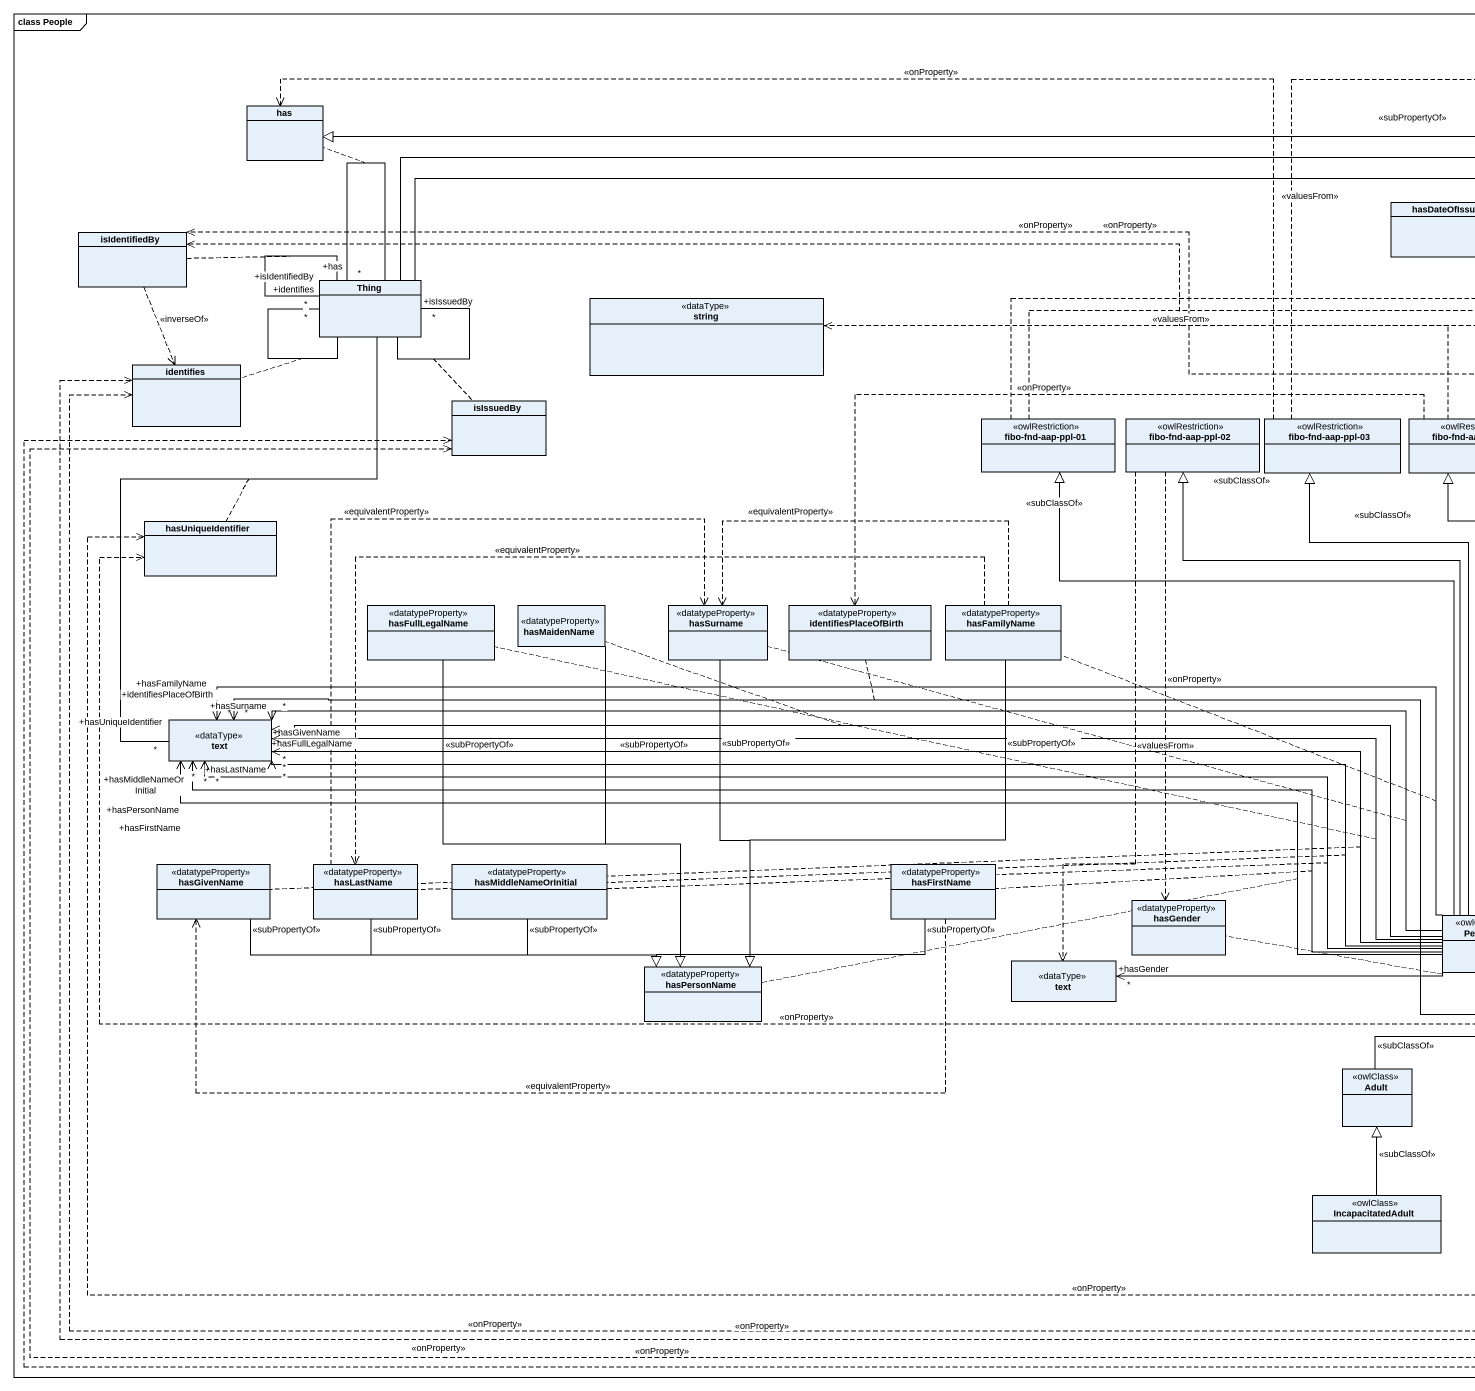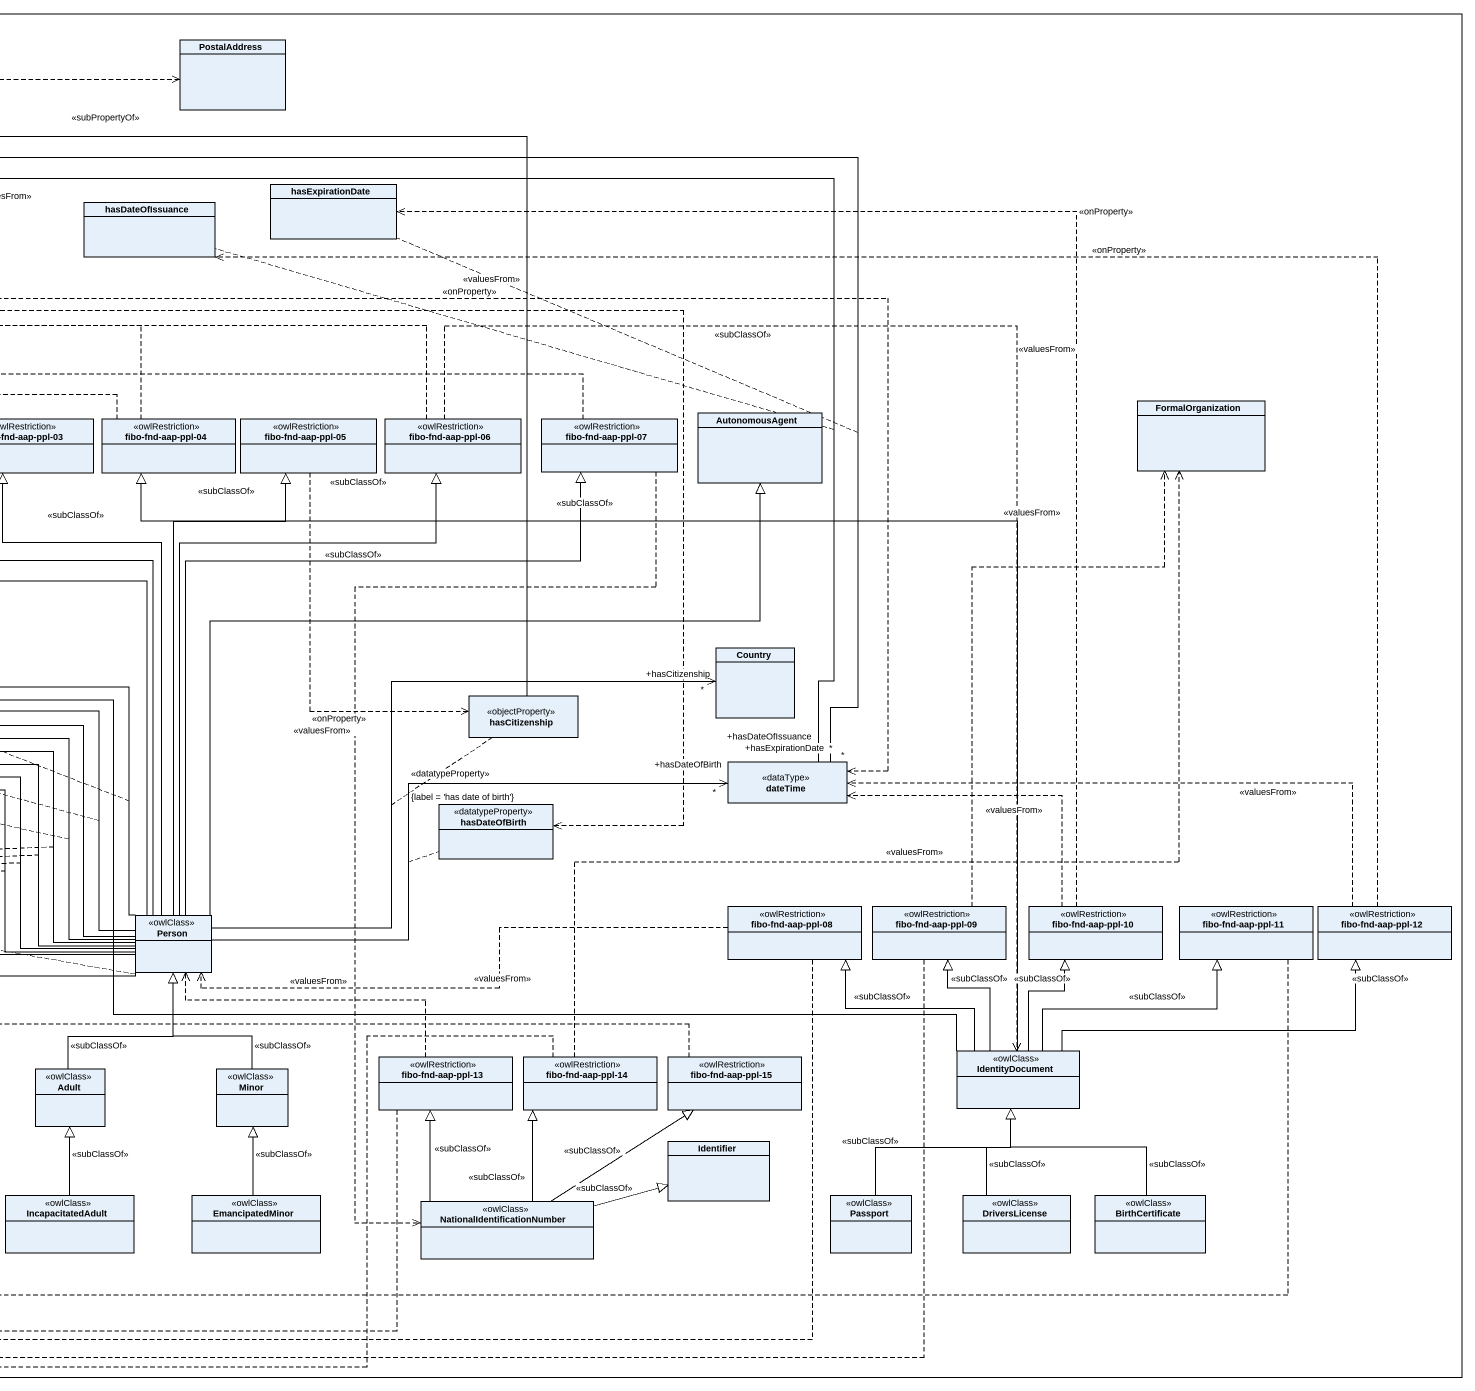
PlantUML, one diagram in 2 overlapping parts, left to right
@startuml
mainframe class People
hide circle
hide empty members
class PostalAddress
class has
class hasExpirationDate
class isIdentifiedBy
class hasDateOfIssuance
class Thing
class string <<dataType>>
class identifies
class isIssuedBy
class "fibo-fnd-aap-ppl-01" as fibo_fnd_aap_ppl_01 <<owlRestriction>>
class "fibo-fnd-aap-ppl-02" as fibo_fnd_aap_ppl_02 <<owlRestriction>>
class "fibo-fnd-aap-ppl-03" as fibo_fnd_aap_ppl_03 <<owlRestriction>>
class "fibo-fnd-aap-ppl-04" as fibo_fnd_aap_ppl_04 <<owlRestriction>>
class "fibo-fnd-aap-ppl-05" as fibo_fnd_aap_ppl_05 <<owlRestriction>>
class "fibo-fnd-aap-ppl-06" as fibo_fnd_aap_ppl_06 <<owlRestriction>>
class "fibo-fnd-aap-ppl-07" as fibo_fnd_aap_ppl_07 <<owlRestriction>>
class AutonomousAgent
class FormalOrganization
class hasUniqueIdentifier
class hasFullLegalName <<datatypeProperty>>
class hasMaidenName <<datatypeProperty>>
class hasSurname <<datatypeProperty>>
class identifiesPlaceOfBirth <<datatypeProperty>>
class hasFamilyName <<datatypeProperty>>
class Country
class hasCitizenship <<objectProperty>>
class text <<dataType>>
class dateTime <<dataType>>
class hasDateOfBirth <<datatypeProperty>>
class hasGivenName <<datatypeProperty>>
class hasLastName <<datatypeProperty>>
class hasMiddleNameOrInitial <<datatypeProperty>>
class hasFirstName <<datatypeProperty>>
class hasGender <<datatypeProperty>>
class "Person" as Person_ <<owlClass>>
class "fibo-fnd-aap-ppl-08" as fibo_fnd_aap_ppl_08 <<owlRestriction>>
class "fibo-fnd-aap-ppl-09" as fibo_fnd_aap_ppl_09 <<owlRestriction>>
class "fibo-fnd-aap-ppl-10" as fibo_fnd_aap_ppl_10 <<owlRestriction>>
class "fibo-fnd-aap-ppl-11" as fibo_fnd_aap_ppl_11 <<owlRestriction>>
class "fibo-fnd-aap-ppl-12" as fibo_fnd_aap_ppl_12 <<owlRestriction>>
class hasPersonName <<datatypeProperty>>
class "text" as text_2 <<dataType>>
class IdentityDocument <<owlClass>>
class Adult <<owlClass>>
class Minor <<owlClass>>
class "fibo-fnd-aap-ppl-13" as fibo_fnd_aap_ppl_13 <<owlRestriction>>
class "fibo-fnd-aap-ppl-14" as fibo_fnd_aap_ppl_14 <<owlRestriction>>
class "fibo-fnd-aap-ppl-15" as fibo_fnd_aap_ppl_15 <<owlRestriction>>
class Identifier
class IncapacitatedAdult <<owlClass>>
class EmancipatedMinor <<owlClass>>
class NationalIdentificationNumber <<owlClass>>
class Passport <<owlClass>>
class DriversLicense <<owlClass>>
class BirthCertificate <<owlClass>>
isIdentifiedBy ..> identifies : <<inverseOf>>
Thing -- "+identifies\n*" Thing
(Thing, Thing) .. identifies
Thing -- "+isIssuedBy\n*" Thing
(Thing, Thing) .. isIssuedBy
Thing -- "+isIdentifiedBy\n*" Thing
(Thing, Thing) .. isIdentifiedBy
Thing -- "+has\n*" Thing
(Thing, Thing) .. has
Thing -- "+hasUniqueIdentifier\n*" text
(Thing, text) .. hasUniqueIdentifier
Thing -right- "+hasExpirationDate\n*" dateTime
(Thing, dateTime) .. hasExpirationDate
Thing -right- "+hasDateOfIssuance\n*" dateTime
(Thing, dateTime) .. hasDateOfIssuance
fibo_fnd_aap_ppl_01 .right.> dateTime : <<valuesFrom>>
fibo_fnd_aap_ppl_01 .right.> hasDateOfBirth : <<onProperty>>
fibo_fnd_aap_ppl_02 ..> hasGender : <<onProperty>>
fibo_fnd_aap_ppl_02 ..> text_2 : <<valuesFrom>>
fibo_fnd_aap_ppl_03 .up.> PostalAddress : <<valuesFrom>>
fibo_fnd_aap_ppl_03 .left.> has : <<onProperty>>
fibo_fnd_aap_ppl_04 .left.> string : <<valuesFrom>>
fibo_fnd_aap_ppl_04 .left.> identifiesPlaceOfBirth : <<onProperty>>
fibo_fnd_aap_ppl_05 ..> hasCitizenship : <<onProperty>>
fibo_fnd_aap_ppl_06 .left.> isIdentifiedBy : <<onProperty>>
fibo_fnd_aap_ppl_06 ..> IdentityDocument : <<valuesFrom>>
fibo_fnd_aap_ppl_07 .left.> isIdentifiedBy : <<onProperty>>
fibo_fnd_aap_ppl_07 ..> NationalIdentificationNumber : <<valuesFrom>>
hasFullLegalName --|> hasPersonName : <<subPropertyOf>>
hasMaidenName --|> hasPersonName : <<subPropertyOf>>
hasSurname --|> hasPersonName : <<subPropertyOf>>
hasFamilyName .left.> hasSurname : <<equivalentProperty>>
hasFamilyName .left.> hasLastName : <<equivalentProperty>>
hasFamilyName --|> hasPersonName : <<subPropertyOf>>
hasCitizenship -left-|> has : <<subPropertyOf>>
hasGivenName -right-|> hasPersonName : <<subPropertyOf>>
hasLastName .up.> hasSurname : <<equivalentProperty>>
hasLastName -right-|> hasPersonName : <<subPropertyOf>>
hasMiddleNameOrInitial -right-|> hasPersonName : <<subPropertyOf>>
hasFirstName .left.> hasGivenName : <<equivalentProperty>>
hasFirstName -left-|> hasPersonName : <<subPropertyOf>>
Person_ -up-|> fibo_fnd_aap_ppl_01 : <<subClassOf>>
Person_ -up-|> fibo_fnd_aap_ppl_02 : <<subClassOf>>
Person_ -up-|> fibo_fnd_aap_ppl_03 : <<subClassOf>>
Person_ -up-|> fibo_fnd_aap_ppl_05 : <<subClassOf>>
Person_ -up-|> fibo_fnd_aap_ppl_06 : <<subClassOf>>
Person_ -up-|> fibo_fnd_aap_ppl_07 : <<subClassOf>>
Person_ -up-|> AutonomousAgent : <<subClassOf>>
Person_ -right-> "+hasCitizenship\n*" Country
(Person_, Country) .. hasCitizenship
Person_ -left-> "+hasLastName\n*" text
(Person_, text) .. hasLastName
Person_ -left-> "+hasFullLegalName\n*" text
(Person_, text) .. hasFullLegalName
Person_ -left-> "+hasMiddleNameOrInitial\n*" text
(Person_, text) .. hasMiddleNameOrInitial
Person_ -left-> "+hasGivenName\n*" text
(Person_, text) .. hasGivenName
Person_ -left-> "+hasSurname\n*" text
(Person_, text) .. hasSurname
Person_ -left-> "+hasFirstName\n*" text
(Person_, text) .. hasFirstName
Person_ -left-> "+hasPersonName\n*" text
(Person_, text) .. hasPersonName
Person_ -left-> "+hasFamilyName\n*" text
(Person_, text) .. hasFamilyName
Person_ -left-> text
(Person_, text) .. hasMaidenName
Person_ -right-> "+hasDateOfBirth\n*" dateTime : <<datatypeProperty>>\n{label = 'has date of birth'}
(Person_, dateTime) .. hasDateOfBirth
Person_ -left-> "+hasGender\n*" text_2
(Person_, text_2) .. hasGender
fibo_fnd_aap_ppl_08 .left.> identifies : <<onProperty>>
fibo_fnd_aap_ppl_08 .left.> Person_ : <<valuesFrom>>
fibo_fnd_aap_ppl_09 .left.> isIssuedBy : <<onProperty>>
fibo_fnd_aap_ppl_09 .up.> FormalOrganization : <<valuesFrom>>
fibo_fnd_aap_ppl_10 .up.> hasExpirationDate : <<onProperty>>
fibo_fnd_aap_ppl_10 .left.> dateTime : <<valuesFrom>>
fibo_fnd_aap_ppl_11 .left.> hasUniqueIdentifier : <<onProperty>>
fibo_fnd_aap_ppl_12 .left.> hasDateOfIssuance : <<onProperty>>
fibo_fnd_aap_ppl_12 .left.> dateTime : <<valuesFrom>>
IdentityDocument -up-|> fibo_fnd_aap_ppl_04 : <<subClassOf>>
IdentityDocument -left-> "+identifiesPlaceOfBirth\n*" text
(IdentityDocument, text) .. identifiesPlaceOfBirth
IdentityDocument -up-|> fibo_fnd_aap_ppl_08 : <<subClassOf>>
IdentityDocument -up-|> fibo_fnd_aap_ppl_09 : <<subClassOf>>
IdentityDocument -up-|> fibo_fnd_aap_ppl_10 : <<subClassOf>>
IdentityDocument -up-|> fibo_fnd_aap_ppl_11 : <<subClassOf>>
IdentityDocument -right-|> fibo_fnd_aap_ppl_12 : <<subClassOf>>
Adult -up-|> Person_ : <<subClassOf>>
Minor -up-|> Person_ : <<subClassOf>>
fibo_fnd_aap_ppl_13 .left.> identifies : <<onProperty>>
fibo_fnd_aap_ppl_13 .left.> Person_ : <<valuesFrom>>
fibo_fnd_aap_ppl_14 .left.> isIssuedBy : <<onProperty>>
fibo_fnd_aap_ppl_14 .up.> FormalOrganization : <<valuesFrom>>
fibo_fnd_aap_ppl_15 .left.> hasUniqueIdentifier : <<onProperty>>
IncapacitatedAdult -up-|> Adult : <<subClassOf>>
EmancipatedMinor -up-|> Minor : <<subClassOf>>
NationalIdentificationNumber -up-|> fibo_fnd_aap_ppl_13 : <<subClassOf>>
NationalIdentificationNumber -up-|> fibo_fnd_aap_ppl_14 : <<subClassOf>>
NationalIdentificationNumber -up-|> fibo_fnd_aap_ppl_15 : <<subClassOf>>
NationalIdentificationNumber -right-|> Identifier : <<subClassOf>>
Passport -up-|> IdentityDocument : <<subClassOf>>
DriversLicense -up-|> IdentityDocument : <<subClassOf>>
BirthCertificate -up-|> IdentityDocument : <<subClassOf>>
@enduml
